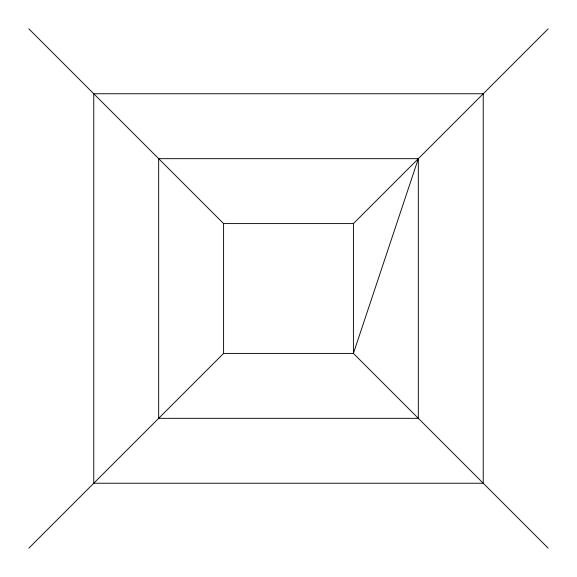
<?xml version="1.0" encoding="UTF-8"?>
<svg xmlns="http://www.w3.org/2000/svg" width="577" height="577" viewBox="0 0 577 577"><rect width="100%" height="100%" fill="white"/><g stroke="black" fill="none" stroke-linecap="round" stroke-linejoin="round"><path stroke-width="0.87" d="M418.325 158.675L418.325 418.325L158.675 418.325L158.675 158.675L418.325 158.675L353.412 353.412L548.15 548.15M28.85 548.15L223.587 353.412L353.412 353.412L353.412 223.587L548.15 28.85M28.85 28.85L223.587 223.587L353.412 223.587M223.587 223.587L223.587 353.412M483.237 93.762L93.762 93.762L93.762 483.237L483.237 483.237L483.237 93.762"/></g></svg>
